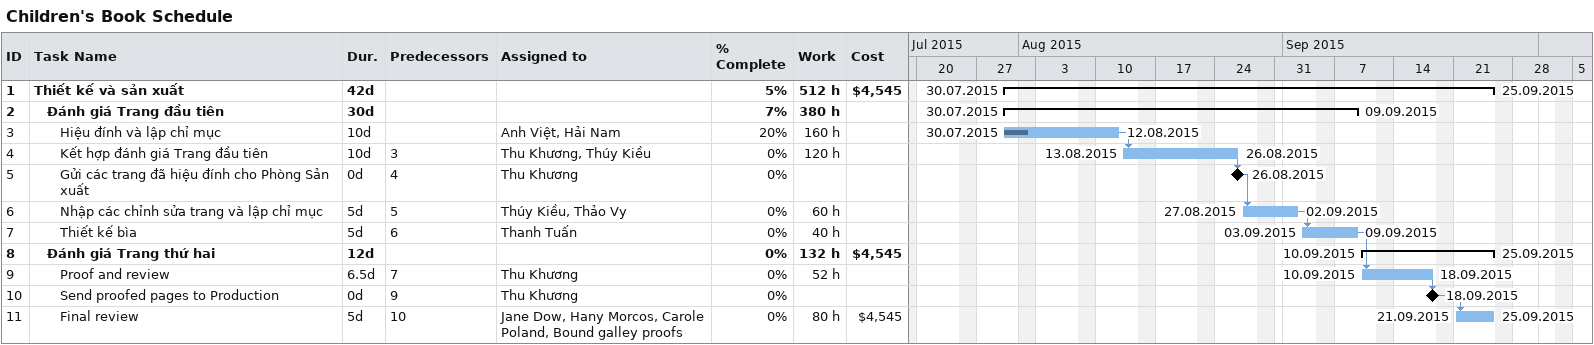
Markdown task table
Children's Book Schedule

| ID | Level | Task | Duration | Start | Finish | Predecessors | Resources | % complete | Work (h) | Cost ($) |
|---|---|---|---|---|---|---|---|---|---|---|
| 1 | 1 | **Thiết kế và sản xuất** | 42d | 2015-07-30 | 2015-09-25 |  |  | 5 | 512 | 4545 |
| 2 | 2 | **Đánh giá Trang đầu tiên** | 30d | 2015-07-30 | 2015-09-09 |  |  | 7 | 380 |  |
| 3 | 3 | Hiệu đính và lập chỉ mục | 10d | 2015-07-30 | 2015-08-12 |  | Anh Việt, Hải Nam | 20 | 160 |  |
| 4 | 3 | Kết hợp đánh giá Trang đầu tiên | 10d | 2015-08-13 | 2015-08-26 | 3 | Thu Khương, Thúy Kiều | 0 | 120 |  |
| 5 | 3 | Gửi các trang đã hiệu đính cho Phòng Sản xuất | 0d | 2015-08-26 | 2015-08-26 | 4 | Thu Khương | 0 |  |  |
| 6 | 3 | Nhập các chỉnh sửa trang và lập chỉ mục | 5d | 2015-08-27 | 2015-09-02 | 5 | Thúy Kiều, Thảo Vy | 0 | 60 |  |
| 7 | 3 | Thiết kế bìa | 5d | 2015-09-03 | 2015-09-09 | 6 | Thanh Tuấn | 0 | 40 |  |
| 8 | 2 | **Đánh giá Trang thứ hai** | 12d | 2015-09-10 | 2015-09-25 |  |  | 0 | 132 | 4545 |
| 9 | 3 | Proof and review | 6.5d | 2015-09-10 | 2015-09-18 | 7 | Thu Khương | 0 | 52 |  |
| 10 | 3 | Send proofed pages to Production | 0d | 2015-09-18 | 2015-09-18 | 9 | Thu Khương | 0 |  |  |
| 11 | 3 | Final review | 5d | 2015-09-21 | 2015-09-25 | 10 | Jane Dow, Hany Morcos, Carole Poland, Bound galley proofs | 0 | 80 | 4545 |
